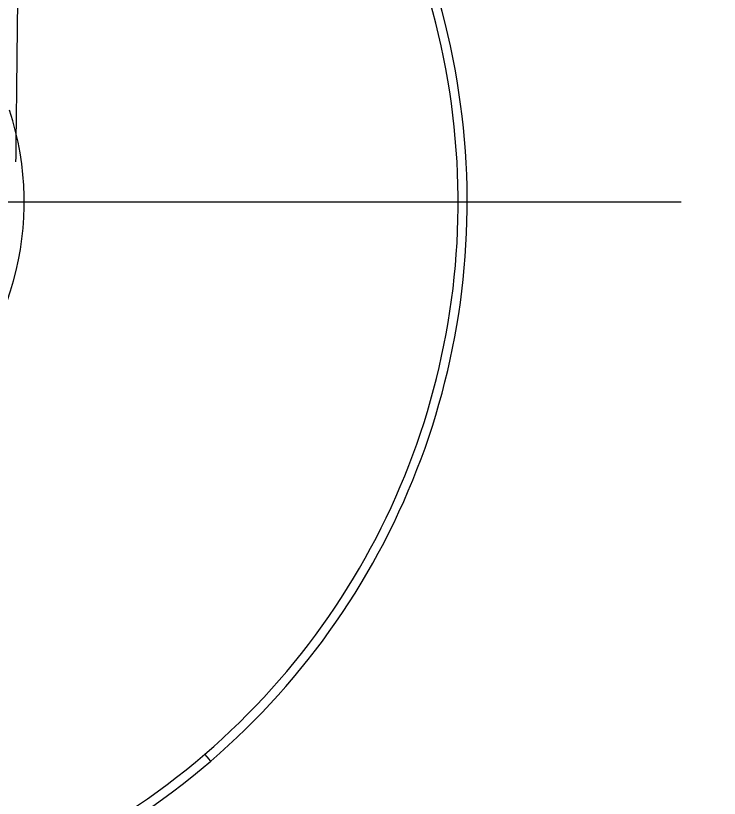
# Model space of a CAD drawing. Extents: x 16539 to 19738, y -91 to 2224.
# Drawn here: x 17448.86 to 17479.92, y 481.4 to 515.92 of the extents above; entities that cross this region are included whole.
import ezdxf
from ezdxf import colors
from ezdxf.entities.mleader import LeaderData, LeaderLine
from ezdxf.math import Vec2, Vec3

# ---------------------------------------------------------------- set-up
doc = ezdxf.new("R2010")
doc.units = 0
doc.header["$LTSCALE"] = 10
doc.header["$MEASUREMENT"] = 0
doc.linetypes.add('CENTER2', pattern=[28.575, 19.05, -3.175, 3.175, -3.175])
doc.layers.get('0').update_dxf_attribs({"linetype": 'CONTINUOUS'})
doc.layers.add('1', color=7, linetype='CONTINUOUS')
doc.layers.add('Cneter', color=1, linetype='CENTER2', lineweight=13)
doc.styles.add('Daelim Dimension', font='NanumGothic.ttf')

msp = doc.modelspace()

# ---------------------------------------------------------------- linework, layer by layer
at = {"layer": '1', "color": 7, "linetype": 'Continuous', "lineweight": 18}
for start_param, end_param in [(0.711487, 2.732071), (3.853079, 6.994672)]:
    msp.add_ellipse((17436.291, 507.69), major_axis=(-0.051, -32.5), ratio=0.999999, start_param=start_param, end_param=end_param, dxfattribs=at)
at = {"layer": '1', "color": 7, "linetype": 'Continuous', "lineweight": 13}
for centre, major_axis, ratio, start_param, end_param in [((17436.292, 507.69), (-0.05, -32.099), 0.999999, 0.711487, 2.737519), ((17436.292, 507.69), (-0.05, -32.099), 0.999999, 3.853079, 6.994672), ((17436.298, 507.69), (-0.02, -12.946), 0.999999, 0.711487, 1.891351), ((17457.148, 483.421), (0.326, -0.379), 0.001201, 6.28215, 7.653118)]:
    msp.add_ellipse(centre, major_axis=major_axis, ratio=ratio, start_param=start_param, end_param=end_param, dxfattribs=at)
at = {"layer": '1', "color": 7, "linetype": 'Continuous', "lineweight": 18}
msp.add_open_spline([(17448.983, 519.639), (17448.979, 519.305), (17448.97, 518.593), (17448.957, 517.459), (17448.942, 516.193), (17448.925, 514.709), (17448.906, 513.049), (17448.885, 511.259), (17448.871, 510.065), (17448.864, 509.468)], degree=3, knots=[0, 0, 0, 0, 0.0985, 0.209989, 0.334469, 0.471938, 0.647958, 0.82398, 1, 1, 1, 1], dxfattribs=at)
at = {"layer": 'Cneter', "lineweight": 5, "ltscale": 0.5}
msp.add_line((17478.237, 507.69), (17394.359, 507.69), dxfattribs=at)

# ---------------------------------------------------------------- leaders
at = {"ltscale": 0.5}
ml = msp.add_multileader_mtext('Standard', dxfattribs=at)
ml.set_content('G1/2-14TH', color=256, style='Daelim Dimension')
ml.set_leader_properties(color=5)
ml.build(insert=Vec2(0, 0))
ml.multileader.update_dxf_attribs({"text_left_attachment_type": 6, "text_right_attachment_type": 6, "dogleg_length": 0.36, "arrow_head_size": 20})
ctx = ml.context
ctx.base_point, ctx.char_height, ctx.arrow_head_size, ctx.landing_gap_size, ctx.plane_origin = Vec3(17332.133, 422.826), 20, 20, 0.09, Vec3(17301.417, 364.808)
ctx.left_attachment, ctx.right_attachment, ctx.text_align_type = 6, 6, 2
notes = []
notes.append((ctx, [(1, (1, 1, 0), (17477.279, 422.826), (-1, 0), 0.36, [(0, [(17503.204, 515.354)], 0, [])])]))
ctx.mtext.insert, ctx.mtext.alignment, ctx.mtext.flow_direction = Vec3(17476.829, 446.826), 3, 5
for ctx, leaders in notes:
    for number, flags, end, landing, length, lines in leaders:
        leader = LeaderData()
        leader.index, (leader.has_last_leader_line, leader.has_dogleg_vector, leader.attachment_direction) = number, flags
        leader.last_leader_point, leader.dogleg_vector, leader.dogleg_length = Vec3(end), Vec3(landing), length
        for number, points, colour, breaks in lines:
            line = LeaderLine()
            line.index, line.vertices, line.color, line.breaks = number, Vec3.list(points), colors.encode_raw_color(colour), breaks
            leader.lines.append(line)
        ctx.leaders.append(leader)

doc.saveas('drawing.dxf')
